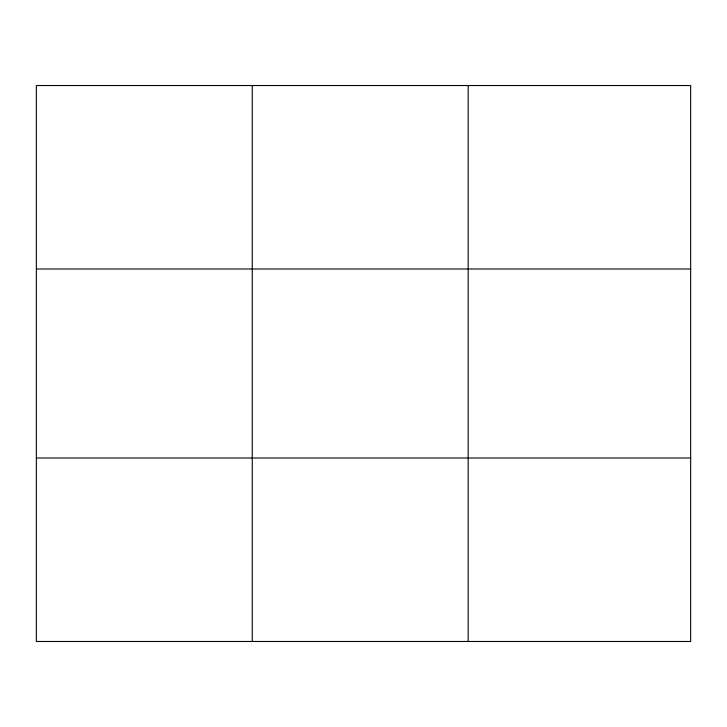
<?xml version="1.0" encoding="UTF-8"?>
<svg xmlns="http://www.w3.org/2000/svg" width="727" height="727" viewBox="0 0 727 727"><rect width="100%" height="100%" fill="white"/><g stroke="black" fill="none" stroke-linecap="round" stroke-linejoin="round"><path stroke-width="1.09" d="M252.269 85.522L252.269 641.478M468.188 85.522L468.188 641.478M690.65 268.99L690.65 85.522L36.35 85.522L36.35 641.478L690.65 641.478L690.65 268.99L36.35 268.99M36.35 458.01L690.65 458.01"/></g></svg>
